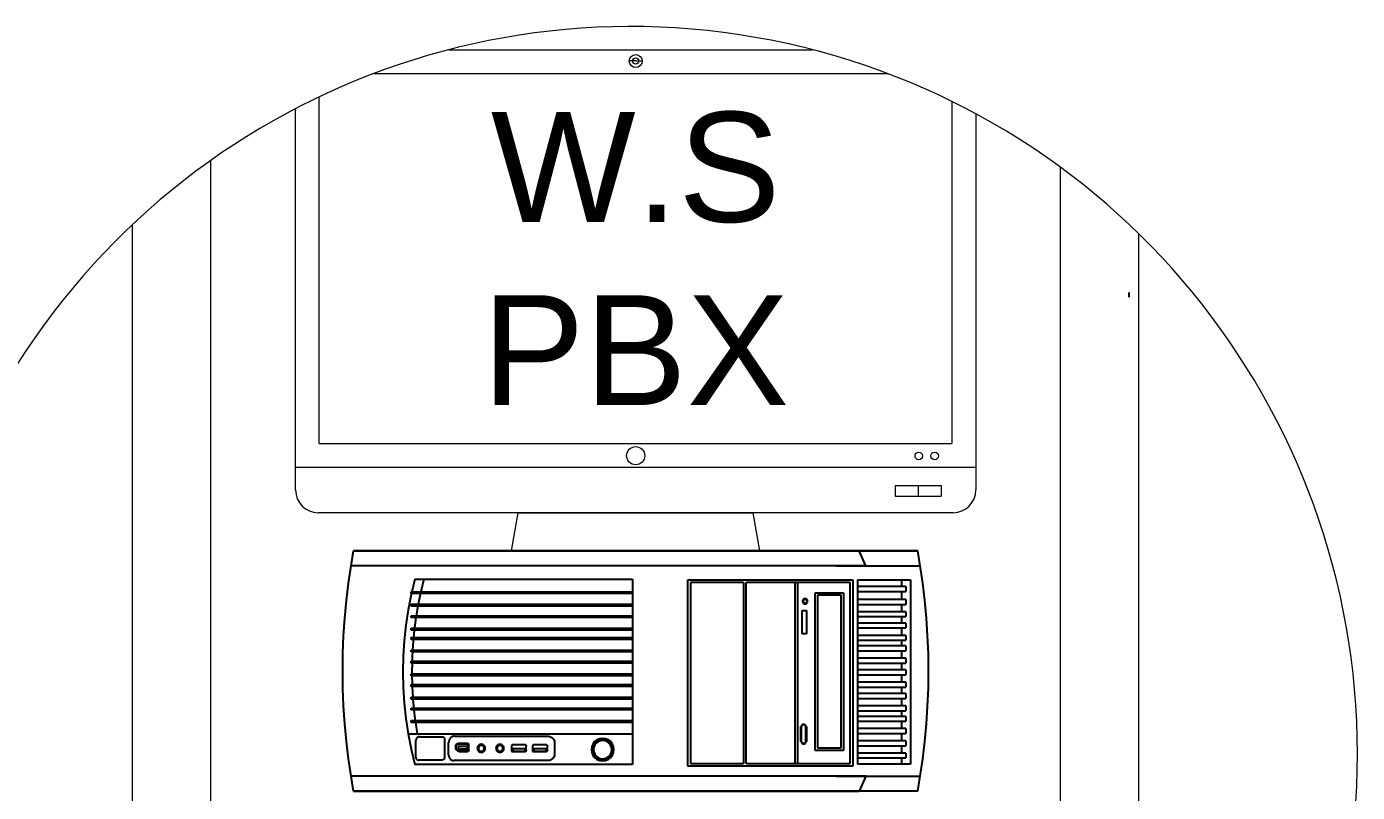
# Model space of a CAD drawing. Header units: millimetres. Extents: x 1256 to 2931, y 3298 to 3694.
# Drawn here: x 1527.5 to 1663.7, y 3615.6 to 3693.9 of the extents above; entities that cross this region are included whole.
import ezdxf

# ---------------------------------------------------------------- set-up
doc = ezdxf.new("R2010")
doc.units = ezdxf.units.MM
doc.layers.get('0').update_dxf_attribs({"color": 250, "lineweight": 5})
for name, color, linetype, lineweight in [('(B) 1U - NVR', 250, 'Continuous', 5), ('Canales', 250, 'Continuous', 25), ('Rack 1 - 2', 250, 'Continuous', 5)]:
    doc.layers.add(name, color=color, linetype=linetype, lineweight=lineweight)
doc.layers.add('Edges', color=7, linetype='Continuous')
doc.styles.get("Standard").update_dxf_attribs({"font": 'Arial.ttf'})

msp = doc.modelspace()

# ---------------------------------------------------------------- linework, layer by layer
at = {"layer": '(B) 1U - NVR'}
msp.add_arc((1589.32, 3619.58), 74.34, 202.2921, 157.7079, dxfattribs=at)
at = {"color": 250}
for p, q in [((1570.73, 3691.56), (1607.9, 3691.56)), ((1563.05, 3689.12), (1615.59, 3689.12)), ((1557.45, 3651.3), (1557.45, 3686.74)), ((1622.18, 3686.26), (1622.18, 3651.3)), ((1555.02, 3646.55), (1555.02, 3685.53)), ((1624.62, 3685), (1624.62, 3646.55)), ((1557.45, 3651.3), (1622.18, 3651.3)), ((1555.02, 3648.87), (1624.62, 3648.87)), ((1616.37, 3647.01), (1621.07, 3647.01)), ((1616.37, 3647.01), (1616.37, 3645.91)), ((1618.72, 3647.01), (1618.72, 3645.91)), ((1621.07, 3647.01), (1621.07, 3645.91)), ((1616.37, 3645.91), (1621.07, 3645.91)), ((1622.3, 3644.23), (1557.34, 3644.23)), ((1577.11, 3640.33), (1577.78, 3644.23)), ((1577.78, 3644.23), (1601.85, 3644.23)), ((1602.53, 3640.33), (1601.85, 3644.23)), ((1577.11, 3640.33), (1602.53, 3640.33)), ((1577.11, 3640.33), (1602.53, 3640.33))]:
    msp.add_line(p, q, dxfattribs=at)
for p, q in [((1589.82, 3690.41), (1589.15, 3690.41)), ((1589.82, 3690.41), (1590.48, 3690.41)), ((1546.35, 3565.49), (1546.35, 3680.24)), ((1633.28, 3565.49), (1633.28, 3679.52))]:
    msp.add_line(p, q)
for centre, radius in [((1589.82, 3690.4), 0.663), ((1589.82, 3690.4), 0.327), ((1589.82, 3650.05), 0.928), ((1618.78, 3650.03), 0.384), ((1620.4, 3650.03), 0.384)]:
    msp.add_circle(centre, radius, dxfattribs=at)
for centre, start, end in [((1557.34, 3646.55), 180, 270), ((1622.3, 3646.55), 270, 0)]:
    msp.add_arc(centre, 2.32, start, end, dxfattribs=at)
at = {"layer": 'Canales'}
msp.add_line((1640.28, 3666.74), (1640.28, 3666.25), dxfattribs=at)
at = {"layer": 'Edges'}
for p, q in [((1560.45, 3637.03), (1560.94, 3640.33)), ((1618.69, 3640.33), (1560.94, 3640.33)), ((1560.94, 3640.33), (1618.69, 3640.33)), ((1613.37, 3638.81), (1612.67, 3640.33)), ((1619.18, 3637.03), (1618.69, 3640.33)), ((1563.26, 3638.81), (1560.72, 3638.81)), ((1613.37, 3638.81), (1563.26, 3638.81)), ((1610.35, 3638.81), (1618.92, 3638.81)), ((1560.23, 3635.24), (1560.45, 3637.03)), ((1567.21, 3637.42), (1566.91, 3636.15)), ((1567.21, 3637.42), (1568.14, 3637.42)), ((1568.14, 3637.42), (1567.84, 3636.15)), ((1568.14, 3637.42), (1589.49, 3637.42)), ((1589.49, 3637.42), (1589.49, 3636.15)), ((1595.16, 3618.32), (1595.16, 3637.37)), ((1595.16, 3637.37), (1612.03, 3637.37)), ((1600.84, 3637.1), (1595.43, 3637.1)), ((1595.43, 3637.1), (1595.43, 3618.59)), ((1600.84, 3637.1), (1600.84, 3618.59)), ((1606.11, 3637.1), (1601.13, 3637.1)), ((1601.13, 3618.59), (1601.13, 3637.1)), ((1606.11, 3637.1), (1606.11, 3618.59)), ((1606.41, 3637.1), (1606.11, 3637.1)), ((1606.41, 3618.59), (1606.41, 3637.1)), ((1611.76, 3637.1), (1606.41, 3637.1)), ((1611.76, 3618.59), (1611.76, 3637.1)), ((1612.03, 3637.37), (1612.03, 3618.32)), ((1612.53, 3636.67), (1612.53, 3637.35)), ((1612.53, 3637.35), (1617.01, 3637.35)), ((1612.53, 3636.17), (1612.53, 3636.67)), ((1617.01, 3636.67), (1612.53, 3636.67)), ((1617.01, 3637.35), (1617.01, 3636.67)), ((1617.01, 3637.35), (1617.95, 3637.35)), ((1617.46, 3636.67), (1617.01, 3636.67)), ((1617.46, 3636.67), (1617.46, 3636.17)), ((1617.95, 3637.35), (1617.95, 3618.52)), ((1619.4, 3635.24), (1619.18, 3637.03)), ((1560.07, 3633.45), (1560.23, 3635.24)), ((1566.84, 3635.87), (1566.53, 3634.31)), ((1566.86, 3635.95), (1566.84, 3635.87)), ((1566.85, 3635.95), (1566.85, 3636.15)), ((1566.85, 3636.15), (1566.91, 3636.15)), ((1566.86, 3635.95), (1566.85, 3635.95)), ((1566.91, 3636.15), (1566.86, 3635.95)), ((1567.79, 3635.95), (1566.86, 3635.95)), ((1566.91, 3636.15), (1567.84, 3636.15)), ((1567.77, 3635.87), (1567.57, 3634.87)), ((1567.79, 3635.95), (1567.77, 3635.87)), ((1589.49, 3635.95), (1567.79, 3635.95)), ((1567.84, 3636.15), (1589.49, 3636.15)), ((1589.49, 3636.15), (1589.49, 3635.95)), ((1589.49, 3635.95), (1589.49, 3634.87)), ((1606.89, 3635.24), (1606.88, 3635.17)), ((1606.92, 3635.31), (1606.89, 3635.24)), ((1606.96, 3635.36), (1606.92, 3635.31)), ((1607.02, 3635.41), (1606.96, 3635.36)), ((1606.98, 3635.27), (1606.96, 3635.22)), ((1606.96, 3635.22), (1606.96, 3635.17)), ((1607.01, 3635.31), (1606.98, 3635.27)), ((1607.05, 3635.34), (1607.01, 3635.31)), ((1607.08, 3635.43), (1607.02, 3635.41)), ((1607.1, 3635.36), (1607.05, 3635.34)), ((1607.15, 3635.44), (1607.08, 3635.43)), ((1607.15, 3635.36), (1607.1, 3635.36)), ((1607.22, 3635.43), (1607.15, 3635.44)), ((1607.2, 3635.36), (1607.15, 3635.36)), ((1607.25, 3635.34), (1607.2, 3635.36)), ((1607.29, 3635.41), (1607.22, 3635.43)), ((1607.29, 3635.31), (1607.25, 3635.34)), ((1607.34, 3635.36), (1607.29, 3635.41)), ((1607.32, 3635.27), (1607.29, 3635.31)), ((1607.34, 3635.22), (1607.32, 3635.27)), ((1607.39, 3635.31), (1607.34, 3635.36)), ((1607.35, 3635.17), (1607.34, 3635.22)), ((1607.41, 3635.24), (1607.39, 3635.31)), ((1607.42, 3635.17), (1607.41, 3635.24)), ((1608.18, 3636.03), (1611.09, 3636.03)), ((1608.18, 3619.93), (1608.18, 3636.03)), ((1608.43, 3635.78), (1608.43, 3620.18)), ((1610.83, 3635.78), (1608.43, 3635.78)), ((1610.83, 3620.18), (1610.83, 3635.78)), ((1611.09, 3636.03), (1611.09, 3619.93)), ((1612.53, 3636.17), (1617.01, 3636.17)), ((1612.53, 3635.36), (1612.53, 3636.17)), ((1612.53, 3634.85), (1612.53, 3635.36)), ((1617.01, 3635.36), (1612.53, 3635.36)), ((1617.01, 3636.17), (1617.01, 3635.36)), ((1617.01, 3636.17), (1617.46, 3636.17)), ((1617.46, 3635.36), (1617.01, 3635.36)), ((1617.46, 3635.36), (1617.46, 3634.85)), ((1619.57, 3633.45), (1619.4, 3635.24)), ((1566.53, 3634.31), (1566.3, 3632.73)), ((1566.85, 3634.67), (1566.85, 3634.87)), ((1566.85, 3634.87), (1567.57, 3634.87)), ((1567.54, 3634.67), (1566.85, 3634.67)), ((1567.46, 3634.31), (1567.37, 3633.7)), ((1567.54, 3634.67), (1567.46, 3634.31)), ((1589.49, 3634.67), (1567.54, 3634.67)), ((1567.57, 3634.87), (1589.49, 3634.87)), ((1589.49, 3634.87), (1589.49, 3634.67)), ((1589.49, 3634.67), (1589.49, 3633.7)), ((1606.84, 3634.22), (1607.29, 3634.22)), ((1606.84, 3631.84), (1606.84, 3634.22)), ((1606.88, 3635.17), (1606.89, 3635.1)), ((1606.89, 3635.1), (1606.92, 3635.04)), ((1606.92, 3635.04), (1606.96, 3634.98)), ((1606.96, 3635.17), (1606.96, 3635.12)), ((1606.96, 3635.12), (1606.98, 3635.07)), ((1606.96, 3634.98), (1607.02, 3634.94)), ((1606.98, 3635.07), (1607.01, 3635.03)), ((1607.01, 3635.03), (1607.05, 3635)), ((1607.02, 3634.94), (1607.08, 3634.91)), ((1607.05, 3635), (1607.1, 3634.98)), ((1607.08, 3634.91), (1607.15, 3634.9)), ((1607.1, 3634.98), (1607.15, 3634.98)), ((1607.15, 3634.98), (1607.2, 3634.98)), ((1607.15, 3634.9), (1607.22, 3634.91)), ((1607.2, 3634.98), (1607.25, 3635)), ((1607.22, 3634.91), (1607.29, 3634.94)), ((1607.25, 3635), (1607.29, 3635.03)), ((1607.29, 3635.03), (1607.32, 3635.07)), ((1607.29, 3634.94), (1607.34, 3634.98)), ((1607.29, 3634.22), (1607.29, 3631.84)), ((1607.32, 3635.07), (1607.34, 3635.12)), ((1607.34, 3635.12), (1607.35, 3635.17)), ((1607.34, 3634.98), (1607.39, 3635.04)), ((1607.39, 3635.04), (1607.41, 3635.1)), ((1607.41, 3635.1), (1607.42, 3635.17)), ((1612.53, 3634.85), (1617.01, 3634.85)), ((1612.53, 3634.1), (1612.53, 3634.85)), ((1612.53, 3633.6), (1612.53, 3634.1)), ((1617.01, 3634.1), (1612.53, 3634.1)), ((1617.01, 3634.85), (1617.01, 3634.1)), ((1617.01, 3634.85), (1617.46, 3634.85)), ((1617.46, 3634.1), (1617.01, 3634.1)), ((1617.46, 3634.1), (1617.46, 3633.6)), ((1559.94, 3631.65), (1560.07, 3633.45)), ((1566.3, 3632.73), (1566.12, 3631.14)), ((1566.85, 3633.51), (1566.85, 3633.7)), ((1566.85, 3633.7), (1567.37, 3633.7)), ((1567.34, 3633.51), (1566.85, 3633.51)), ((1567.23, 3632.73), (1567.19, 3632.42)), ((1567.34, 3633.51), (1567.23, 3632.73)), ((1589.49, 3633.51), (1567.34, 3633.51)), ((1567.37, 3633.7), (1589.49, 3633.7)), ((1589.49, 3633.7), (1589.49, 3633.51)), ((1589.49, 3633.51), (1589.49, 3632.42)), ((1612.53, 3633.6), (1617.01, 3633.6)), ((1612.53, 3632.95), (1612.53, 3633.6)), ((1612.53, 3632.44), (1612.53, 3632.95)), ((1617.01, 3632.95), (1612.53, 3632.95)), ((1617.01, 3633.6), (1617.01, 3632.95)), ((1617.01, 3633.6), (1617.46, 3633.6)), ((1617.46, 3632.95), (1617.01, 3632.95)), ((1617.46, 3632.95), (1617.46, 3632.44)), ((1619.69, 3631.65), (1619.57, 3633.45)), ((1559.87, 3629.85), (1559.94, 3631.65)), ((1566.12, 3631.14), (1566.02, 3629.55)), ((1566.85, 3632.22), (1566.85, 3632.42)), ((1566.85, 3632.42), (1567.19, 3632.42)), ((1567.17, 3632.22), (1566.85, 3632.22)), ((1566.85, 3631.27), (1566.85, 3631.47)), ((1566.85, 3631.47), (1567.09, 3631.47)), ((1567.07, 3631.27), (1566.85, 3631.27)), ((1567.06, 3631.14), (1566.99, 3630.19)), ((1567.07, 3631.27), (1567.06, 3631.14)), ((1589.49, 3631.27), (1567.07, 3631.27)), ((1567.17, 3632.22), (1567.09, 3631.47)), ((1567.09, 3631.47), (1589.49, 3631.47)), ((1589.49, 3632.22), (1567.17, 3632.22)), ((1567.19, 3632.42), (1589.49, 3632.42)), ((1589.49, 3632.42), (1589.49, 3632.22)), ((1589.49, 3632.22), (1589.49, 3631.47)), ((1589.49, 3631.47), (1589.49, 3631.27)), ((1589.49, 3631.27), (1589.49, 3630.19)), ((1607.29, 3631.84), (1606.84, 3631.84)), ((1612.53, 3632.44), (1617.01, 3632.44)), ((1612.53, 3631.69), (1612.53, 3632.44)), ((1612.53, 3631.19), (1612.53, 3631.69)), ((1617.01, 3631.69), (1612.53, 3631.69)), ((1612.53, 3631.19), (1617.01, 3631.19)), ((1612.53, 3630.61), (1612.53, 3631.19)), ((1617.01, 3632.44), (1617.01, 3631.69)), ((1617.01, 3632.44), (1617.46, 3632.44)), ((1617.46, 3631.69), (1617.01, 3631.69)), ((1617.01, 3631.19), (1617.01, 3630.61)), ((1617.01, 3631.19), (1617.46, 3631.19)), ((1617.46, 3631.69), (1617.46, 3631.19)), ((1619.76, 3629.85), (1619.69, 3631.65)), ((1559.85, 3628.05), (1559.87, 3629.85)), ((1566.85, 3629.99), (1566.85, 3630.19)), ((1566.85, 3630.19), (1566.99, 3630.19)), ((1566.98, 3629.99), (1566.85, 3629.99)), ((1566.98, 3629.99), (1566.95, 3629.55)), ((1589.49, 3629.99), (1566.98, 3629.99)), ((1566.99, 3630.19), (1589.49, 3630.19)), ((1589.49, 3630.19), (1589.49, 3629.99)), ((1589.49, 3629.99), (1589.49, 3629.04)), ((1612.53, 3630.1), (1612.53, 3630.61)), ((1617.01, 3630.61), (1612.53, 3630.61)), ((1612.53, 3630.1), (1617.01, 3630.1)), ((1612.53, 3629.35), (1612.53, 3630.1)), ((1617.46, 3630.61), (1617.01, 3630.61)), ((1617.01, 3630.1), (1617.01, 3629.35)), ((1617.01, 3630.1), (1617.46, 3630.1)), ((1617.46, 3630.61), (1617.46, 3630.1)), ((1619.79, 3628.05), (1619.76, 3629.85)), ((1566.02, 3629.55), (1565.99, 3627.96)), ((1566.85, 3628.84), (1566.85, 3629.04)), ((1566.85, 3629.04), (1566.94, 3629.04)), ((1566.94, 3628.84), (1566.85, 3628.84)), ((1566.94, 3628.84), (1566.92, 3627.96)), ((1566.95, 3629.55), (1566.94, 3629.04)), ((1566.94, 3629.04), (1589.49, 3629.04)), ((1589.49, 3628.84), (1566.94, 3628.84)), ((1589.49, 3629.04), (1589.49, 3628.84)), ((1589.49, 3628.84), (1589.49, 3627.76)), ((1612.53, 3628.85), (1612.53, 3629.35)), ((1617.01, 3629.35), (1612.53, 3629.35)), ((1612.53, 3628.85), (1617.01, 3628.85)), ((1612.53, 3628.15), (1612.53, 3628.85)), ((1617.46, 3629.35), (1617.01, 3629.35)), ((1617.01, 3628.85), (1617.01, 3628.15)), ((1617.01, 3628.85), (1617.46, 3628.85)), ((1617.46, 3629.35), (1617.46, 3628.85)), ((1559.87, 3626.24), (1559.85, 3628.05)), ((1565.99, 3627.96), (1566.02, 3626.36)), ((1566.85, 3627.56), (1566.85, 3627.76)), ((1566.85, 3627.76), (1566.92, 3627.76)), ((1566.93, 3627.56), (1566.85, 3627.56)), ((1566.92, 3627.96), (1566.92, 3627.76)), ((1566.92, 3627.76), (1589.49, 3627.76)), ((1566.93, 3627.56), (1566.95, 3626.65)), ((1589.49, 3627.56), (1566.93, 3627.56)), ((1589.49, 3627.76), (1589.49, 3627.56)), ((1589.49, 3627.56), (1589.49, 3626.65)), ((1612.53, 3627.65), (1612.53, 3628.15)), ((1617.01, 3628.15), (1612.53, 3628.15)), ((1612.53, 3627.65), (1617.01, 3627.65)), ((1612.53, 3626.9), (1612.53, 3627.65)), ((1617.46, 3628.15), (1617.01, 3628.15)), ((1617.01, 3627.65), (1617.01, 3626.9)), ((1617.01, 3627.65), (1617.46, 3627.65)), ((1617.46, 3628.15), (1617.46, 3627.65)), ((1619.76, 3626.24), (1619.79, 3628.05)), ((1559.94, 3624.44), (1559.87, 3626.24)), ((1566.02, 3626.36), (1566.12, 3624.77)), ((1566.85, 3626.45), (1566.85, 3626.65)), ((1566.85, 3626.65), (1566.95, 3626.65)), ((1566.95, 3626.45), (1566.85, 3626.45)), ((1566.95, 3626.65), (1589.49, 3626.65)), ((1566.95, 3626.45), (1566.95, 3626.36)), ((1589.49, 3626.45), (1566.95, 3626.45)), ((1566.95, 3626.36), (1567.02, 3625.37)), ((1589.49, 3626.65), (1589.49, 3626.45)), ((1589.49, 3626.45), (1589.49, 3625.37)), ((1612.53, 3626.39), (1612.53, 3626.9)), ((1617.01, 3626.9), (1612.53, 3626.9)), ((1612.53, 3626.39), (1617.01, 3626.39)), ((1612.53, 3625.74), (1612.53, 3626.39)), ((1612.53, 3625.24), (1612.53, 3625.74)), ((1617.01, 3625.74), (1612.53, 3625.74)), ((1617.46, 3626.9), (1617.01, 3626.9)), ((1617.01, 3626.39), (1617.01, 3625.74)), ((1617.01, 3626.39), (1617.46, 3626.39)), ((1617.46, 3625.74), (1617.01, 3625.74)), ((1617.46, 3626.9), (1617.46, 3626.39)), ((1617.46, 3625.74), (1617.46, 3625.24)), ((1619.69, 3624.44), (1619.76, 3626.24)), ((1560.07, 3622.65), (1559.94, 3624.44)), ((1566.12, 3624.77), (1566.3, 3623.19)), ((1566.85, 3625.17), (1566.85, 3625.37)), ((1566.85, 3625.37), (1567.02, 3625.37)), ((1567.03, 3625.17), (1566.85, 3625.17)), ((1567.02, 3625.37), (1589.49, 3625.37)), ((1567.03, 3625.17), (1567.06, 3624.77)), ((1589.49, 3625.17), (1567.03, 3625.17)), ((1567.06, 3624.77), (1567.11, 3624.25)), ((1589.49, 3625.37), (1589.49, 3625.17)), ((1589.49, 3625.17), (1589.49, 3624.25)), ((1612.53, 3625.24), (1617.01, 3625.24)), ((1612.53, 3624.49), (1612.53, 3625.24)), ((1612.53, 3623.98), (1612.53, 3624.49)), ((1617.01, 3624.49), (1612.53, 3624.49)), ((1617.01, 3625.24), (1617.01, 3624.49)), ((1617.01, 3625.24), (1617.46, 3625.24)), ((1617.46, 3624.49), (1617.01, 3624.49)), ((1617.46, 3624.49), (1617.46, 3623.98)), ((1619.57, 3622.65), (1619.69, 3624.44)), ((1566.3, 3623.19), (1566.53, 3621.62)), ((1566.85, 3624.06), (1566.85, 3624.25)), ((1566.85, 3624.25), (1567.11, 3624.25)), ((1567.13, 3624.06), (1566.85, 3624.06)), ((1566.85, 3622.77), (1566.85, 3622.97)), ((1566.85, 3622.97), (1567.26, 3622.97)), ((1567.11, 3624.25), (1589.49, 3624.25)), ((1567.13, 3624.06), (1567.23, 3623.19)), ((1589.49, 3624.06), (1567.13, 3624.06)), ((1567.23, 3623.19), (1567.26, 3622.97)), ((1567.26, 3622.97), (1589.49, 3622.97)), ((1589.49, 3624.25), (1589.49, 3624.06)), ((1589.49, 3624.06), (1589.49, 3622.97)), ((1589.49, 3622.97), (1589.49, 3622.77)), ((1612.53, 3623.98), (1617.01, 3623.98)), ((1612.53, 3623.4), (1612.53, 3623.98)), ((1612.53, 3622.9), (1612.53, 3623.4)), ((1617.01, 3623.4), (1612.53, 3623.4)), ((1617.01, 3623.98), (1617.01, 3623.4)), ((1617.01, 3623.98), (1617.46, 3623.98)), ((1617.46, 3623.4), (1617.01, 3623.4)), ((1617.46, 3623.4), (1617.46, 3622.9)), ((1560.23, 3620.85), (1560.07, 3622.65)), ((1566.53, 3621.62), (1566.53, 3621.61)), ((1566.53, 3621.62), (1567.46, 3621.62)), ((1566.53, 3621.61), (1566.84, 3620.04)), ((1567.29, 3622.77), (1566.85, 3622.77)), ((1567.29, 3622.77), (1567.46, 3621.62)), ((1589.49, 3622.77), (1567.29, 3622.77)), ((1567.46, 3621.62), (1589.49, 3621.62)), ((1589.49, 3622.77), (1589.49, 3621.62)), ((1589.49, 3621.62), (1589.49, 3618.49)), ((1606.74, 3622.42), (1606.72, 3622.36)), ((1606.72, 3620.83), (1606.72, 3622.36)), ((1606.77, 3622.48), (1606.74, 3622.42)), ((1606.78, 3622.4), (1606.76, 3622.35)), ((1606.76, 3622.35), (1606.76, 3620.84)), ((1606.82, 3622.52), (1606.77, 3622.48)), ((1606.81, 3622.45), (1606.78, 3622.4)), ((1606.85, 3622.49), (1606.81, 3622.45)), ((1606.88, 3622.56), (1606.82, 3622.52)), ((1606.89, 3622.52), (1606.85, 3622.49)), ((1606.94, 3622.58), (1606.88, 3622.56)), ((1606.95, 3622.54), (1606.89, 3622.52)), ((1607, 3622.59), (1606.94, 3622.58)), ((1607, 3622.54), (1606.95, 3622.54)), ((1607.07, 3622.58), (1607, 3622.59)), ((1607.06, 3622.54), (1607, 3622.54)), ((1607.11, 3622.52), (1607.06, 3622.54)), ((1607.13, 3622.56), (1607.07, 3622.58)), ((1607.16, 3622.49), (1607.11, 3622.52)), ((1607.18, 3622.52), (1607.13, 3622.56)), ((1607.2, 3622.45), (1607.16, 3622.49)), ((1607.23, 3622.48), (1607.18, 3622.52)), ((1607.23, 3622.4), (1607.2, 3622.45)), ((1607.26, 3622.42), (1607.23, 3622.48)), ((1607.24, 3622.35), (1607.23, 3622.4)), ((1607.24, 3620.84), (1607.24, 3622.35)), ((1607.29, 3622.36), (1607.26, 3622.42)), ((1607.29, 3622.36), (1607.29, 3620.83)), ((1612.53, 3622.9), (1617.01, 3622.9)), ((1612.53, 3622.15), (1612.53, 3622.9)), ((1612.53, 3621.64), (1612.53, 3622.15)), ((1617.01, 3622.15), (1612.53, 3622.15)), ((1612.53, 3621.64), (1617.01, 3621.64)), ((1612.53, 3620.91), (1612.53, 3621.64)), ((1617.01, 3622.9), (1617.01, 3622.15)), ((1617.01, 3622.9), (1617.46, 3622.9)), ((1617.46, 3622.15), (1617.01, 3622.15)), ((1617.01, 3621.64), (1617.01, 3620.91)), ((1617.01, 3621.64), (1617.46, 3621.64)), ((1617.46, 3622.15), (1617.46, 3621.64)), ((1619.4, 3620.85), (1619.57, 3622.65)), ((1560.45, 3619.06), (1560.23, 3620.85)), ((1567.34, 3621.05), (1567.33, 3621)), ((1567.33, 3621), (1567.33, 3620.95)), ((1567.33, 3619.22), (1567.33, 3620.95)), ((1567.36, 3621.09), (1567.34, 3621.05)), ((1567.38, 3621.14), (1567.36, 3621.09)), ((1567.41, 3621.18), (1567.38, 3621.14)), ((1567.44, 3621.22), (1567.41, 3621.18)), ((1567.48, 3621.25), (1567.44, 3621.22)), ((1567.52, 3621.28), (1567.48, 3621.25)), ((1567.56, 3621.3), (1567.52, 3621.28)), ((1567.61, 3621.32), (1567.56, 3621.3)), ((1567.66, 3621.33), (1567.61, 3621.32)), ((1567.71, 3621.33), (1567.66, 3621.33)), ((1567.71, 3621.33), (1570.03, 3621.33)), ((1570.03, 3621.33), (1570.06, 3621.33)), ((1570.06, 3621.33), (1570.09, 3621.32)), ((1570.09, 3621.32), (1570.12, 3621.31)), ((1570.12, 3621.31), (1570.15, 3621.3)), ((1570.15, 3621.3), (1570.17, 3621.28)), ((1570.17, 3621.28), (1570.2, 3621.26)), ((1570.2, 3621.26), (1570.22, 3621.24)), ((1570.22, 3621.24), (1570.23, 3621.21)), ((1570.23, 3621.21), (1570.25, 3621.19)), ((1570.25, 3621.19), (1570.26, 3621.16)), ((1570.26, 3621.16), (1570.26, 3621.13)), ((1570.26, 3621.13), (1570.26, 3621.1)), ((1570.26, 3621.1), (1570.26, 3619.21)), ((1570.69, 3620.83), (1570.68, 3620.74)), ((1570.68, 3619.43), (1570.68, 3620.74)), ((1570.7, 3620.91), (1570.69, 3620.83)), ((1570.73, 3620.99), (1570.7, 3620.91)), ((1570.77, 3621.06), (1570.73, 3620.99)), ((1570.82, 3621.13), (1570.77, 3621.06)), ((1570.87, 3621.2), (1570.82, 3621.13)), ((1570.93, 3621.25), (1570.87, 3621.2)), ((1571, 3621.3), (1570.93, 3621.25)), ((1571.08, 3621.34), (1571, 3621.3)), ((1571.16, 3621.36), (1571.08, 3621.34)), ((1571.24, 3621.38), (1571.16, 3621.36)), ((1571.33, 3621.39), (1571.24, 3621.38)), ((1571.33, 3621.39), (1580.82, 3621.39)), ((1571.38, 3620.41), (1571.37, 3620.4)), ((1571.37, 3620.4), (1571.37, 3620.39)), ((1571.37, 3620.39), (1571.37, 3620.38)), ((1571.37, 3620.38), (1571.37, 3620.37)), ((1571.37, 3620.37), (1571.37, 3620.36)), ((1571.37, 3620.36), (1571.37, 3620.15)), ((1571.39, 3620.44), (1571.38, 3620.42)), ((1571.38, 3620.42), (1571.38, 3620.41)), ((1571.4, 3620.44), (1571.39, 3620.44)), ((1571.41, 3620.46), (1571.4, 3620.45)), ((1571.4, 3620.45), (1571.4, 3620.44)), ((1571.42, 3620.47), (1571.41, 3620.46)), ((1571.43, 3620.48), (1571.42, 3620.47)), ((1571.43, 3620.37), (1571.42, 3620.36)), ((1571.42, 3620.36), (1571.42, 3620.36)), ((1571.42, 3620.36), (1571.42, 3620.15)), ((1571.6, 3620.6), (1571.43, 3620.48)), ((1571.44, 3620.4), (1571.43, 3620.4)), ((1571.43, 3620.4), (1571.43, 3620.39)), ((1571.43, 3620.39), (1571.43, 3620.38)), ((1571.43, 3620.38), (1571.43, 3620.37)), ((1571.43, 3620.38), (1571.43, 3620.38)), ((1571.45, 3620.42), (1571.44, 3620.41)), ((1571.44, 3620.41), (1571.44, 3620.4)), ((1571.46, 3620.43), (1571.45, 3620.42)), ((1571.45, 3620.42), (1571.45, 3620.42)), ((1571.63, 3620.55), (1571.46, 3620.43)), ((1571.46, 3620.43), (1571.46, 3620.43)), ((1571.61, 3620.6), (1571.6, 3620.6)), ((1571.62, 3620.61), (1571.61, 3620.6)), ((1571.63, 3620.61), (1571.62, 3620.61)), ((1571.64, 3620.62), (1571.63, 3620.61)), ((1571.64, 3620.55), (1571.63, 3620.55)), ((1571.65, 3620.62), (1571.64, 3620.62)), ((1571.65, 3620.56), (1571.64, 3620.55)), ((1571.66, 3620.63), (1571.65, 3620.62)), ((1571.65, 3620.56), (1571.65, 3620.56)), ((1571.66, 3620.56), (1571.65, 3620.56)), ((1571.65, 3620.34), (1571.65, 3620.09)), ((1572.6, 3620.34), (1571.65, 3620.34)), ((1571.67, 3620.63), (1571.66, 3620.63)), ((1571.67, 3620.57), (1571.66, 3620.56)), ((1571.68, 3620.63), (1571.67, 3620.63)), ((1571.68, 3620.57), (1571.67, 3620.57)), ((1571.69, 3620.63), (1571.68, 3620.63)), ((1571.69, 3620.57), (1571.68, 3620.57)), ((1571.68, 3620.57), (1571.68, 3620.57)), ((1571.7, 3620.64), (1571.69, 3620.63)), ((1571.7, 3620.58), (1571.69, 3620.57)), ((1571.71, 3620.64), (1571.7, 3620.64)), ((1571.71, 3620.58), (1571.7, 3620.58)), ((1571.72, 3620.64), (1571.71, 3620.64)), ((1571.72, 3620.58), (1571.71, 3620.58)), ((1572.66, 3620.64), (1571.72, 3620.64)), ((1572.66, 3620.58), (1571.72, 3620.58)), ((1571.72, 3620.58), (1571.72, 3620.58)), ((1572.6, 3620.09), (1572.6, 3620.34)), ((1572.66, 3620.64), (1572.67, 3620.64)), ((1572.66, 3620.58), (1572.66, 3620.58)), ((1572.67, 3620.58), (1572.66, 3620.58)), ((1572.66, 3620.58), (1572.66, 3620.58)), ((1572.67, 3620.64), (1572.68, 3620.63)), ((1572.67, 3620.57), (1572.67, 3620.58)), ((1572.68, 3620.57), (1572.67, 3620.57)), ((1572.68, 3620.63), (1572.69, 3620.63)), ((1572.68, 3620.56), (1572.68, 3620.57)), ((1572.68, 3620.57), (1572.68, 3620.57)), ((1572.68, 3620.57), (1572.68, 3620.57)), ((1572.69, 3620.56), (1572.68, 3620.56)), ((1572.69, 3620.63), (1572.7, 3620.62)), ((1572.69, 3620.55), (1572.69, 3620.56)), ((1572.69, 3620.55), (1572.69, 3620.55)), ((1572.69, 3620.55), (1572.69, 3620.55)), ((1572.69, 3619.94), (1572.69, 3620.55)), ((1572.7, 3620.62), (1572.71, 3620.62)), ((1572.71, 3620.62), (1572.72, 3620.61)), ((1572.72, 3620.61), (1572.73, 3620.6)), ((1572.73, 3620.6), (1572.73, 3620.59)), ((1572.73, 3620.59), (1572.74, 3620.58)), ((1572.74, 3620.58), (1572.74, 3620.57)), ((1572.74, 3620.57), (1572.75, 3620.56)), ((1572.75, 3620.56), (1572.75, 3620.55)), ((1572.75, 3619.93), (1572.75, 3620.55)), ((1573.63, 3620.25), (1573.61, 3620.14)), ((1573.67, 3620.35), (1573.63, 3620.25)), ((1573.73, 3620.43), (1573.67, 3620.35)), ((1573.82, 3620.5), (1573.73, 3620.43)), ((1573.74, 3620.22), (1573.73, 3620.14)), ((1573.77, 3620.29), (1573.74, 3620.22)), ((1573.82, 3620.35), (1573.77, 3620.29)), ((1573.92, 3620.54), (1573.82, 3620.5)), ((1573.88, 3620.39), (1573.82, 3620.35)), ((1573.95, 3620.42), (1573.88, 3620.39)), ((1574.02, 3620.55), (1573.92, 3620.54)), ((1574.02, 3620.43), (1573.95, 3620.42)), ((1574.13, 3620.54), (1574.02, 3620.55)), ((1574.1, 3620.42), (1574.02, 3620.43)), ((1574.17, 3620.39), (1574.1, 3620.42)), ((1574.23, 3620.5), (1574.13, 3620.54)), ((1574.23, 3620.35), (1574.17, 3620.39)), ((1574.31, 3620.43), (1574.23, 3620.5)), ((1574.28, 3620.29), (1574.23, 3620.35)), ((1574.31, 3620.22), (1574.28, 3620.29)), ((1574.38, 3620.35), (1574.31, 3620.43)), ((1574.32, 3620.14), (1574.31, 3620.22)), ((1574.42, 3620.25), (1574.38, 3620.35)), ((1574.43, 3620.14), (1574.42, 3620.25)), ((1575.53, 3620.25), (1575.51, 3620.14)), ((1575.57, 3620.35), (1575.53, 3620.25)), ((1575.63, 3620.43), (1575.57, 3620.35)), ((1575.72, 3620.5), (1575.63, 3620.43)), ((1575.64, 3620.22), (1575.63, 3620.14)), ((1575.67, 3620.29), (1575.64, 3620.22)), ((1575.72, 3620.35), (1575.67, 3620.29)), ((1575.82, 3620.54), (1575.72, 3620.5)), ((1575.78, 3620.39), (1575.72, 3620.35)), ((1575.85, 3620.42), (1575.78, 3620.39)), ((1575.92, 3620.55), (1575.82, 3620.54)), ((1575.92, 3620.43), (1575.85, 3620.42)), ((1576.03, 3620.54), (1575.92, 3620.55)), ((1576, 3620.42), (1575.92, 3620.43)), ((1576.07, 3620.39), (1576, 3620.42)), ((1576.13, 3620.5), (1576.03, 3620.54)), ((1576.13, 3620.35), (1576.07, 3620.39)), ((1576.21, 3620.43), (1576.13, 3620.5)), ((1576.18, 3620.29), (1576.13, 3620.35)), ((1576.21, 3620.22), (1576.18, 3620.29)), ((1576.28, 3620.35), (1576.21, 3620.43)), ((1576.22, 3620.14), (1576.21, 3620.22)), ((1576.32, 3620.25), (1576.28, 3620.35)), ((1576.33, 3620.14), (1576.32, 3620.25)), ((1577.11, 3620.41), (1577.1, 3620.39)), ((1577.1, 3620.39), (1577.1, 3620.37)), ((1577.1, 3620.37), (1577.1, 3620.36)), ((1577.1, 3620.36), (1577.1, 3619.91)), ((1577.12, 3620.43), (1577.11, 3620.41)), ((1577.13, 3620.44), (1577.12, 3620.43)), ((1577.14, 3620.46), (1577.13, 3620.44)), ((1577.15, 3620.47), (1577.14, 3620.46)), ((1577.17, 3620.48), (1577.15, 3620.47)), ((1577.19, 3620.49), (1577.17, 3620.48)), ((1577.2, 3620.5), (1577.19, 3620.49)), ((1577.22, 3620.5), (1577.2, 3620.5)), ((1577.24, 3620.5), (1577.22, 3620.5)), ((1578.53, 3620.5), (1577.24, 3620.5)), ((1578.53, 3620.5), (1578.54, 3620.5)), ((1578.54, 3620.5), (1578.55, 3620.5)), ((1578.55, 3620.5), (1578.56, 3620.49)), ((1578.56, 3620.49), (1578.57, 3620.49)), ((1578.57, 3620.49), (1578.59, 3620.48)), ((1578.59, 3620.48), (1578.6, 3620.47)), ((1578.6, 3620.47), (1578.6, 3620.46)), ((1578.6, 3620.46), (1578.61, 3620.45)), ((1578.61, 3620.45), (1578.62, 3620.44)), ((1578.62, 3620.44), (1578.62, 3620.43)), ((1578.62, 3620.43), (1578.62, 3620.42)), ((1578.62, 3620.42), (1578.62, 3620.4)), ((1578.62, 3619.9), (1578.62, 3620.4)), ((1579.26, 3620.39), (1579.25, 3620.37)), ((1579.25, 3620.37), (1579.25, 3620.36)), ((1579.25, 3620.36), (1579.25, 3619.91)), ((1579.27, 3620.43), (1579.26, 3620.41)), ((1579.26, 3620.41), (1579.26, 3620.39)), ((1579.28, 3620.44), (1579.27, 3620.43)), ((1579.29, 3620.46), (1579.28, 3620.44)), ((1579.31, 3620.47), (1579.29, 3620.46)), ((1579.32, 3620.48), (1579.31, 3620.47)), ((1579.34, 3620.49), (1579.32, 3620.48)), ((1579.36, 3620.5), (1579.34, 3620.49)), ((1579.38, 3620.5), (1579.36, 3620.5)), ((1579.4, 3620.5), (1579.38, 3620.5)), ((1580.68, 3620.5), (1579.4, 3620.5)), ((1580.68, 3620.5), (1580.69, 3620.5)), ((1580.69, 3620.5), (1580.71, 3620.5)), ((1580.71, 3620.5), (1580.72, 3620.49)), ((1580.72, 3620.49), (1580.73, 3620.49)), ((1580.73, 3620.49), (1580.74, 3620.48)), ((1580.74, 3620.48), (1580.75, 3620.47)), ((1580.75, 3620.47), (1580.76, 3620.46)), ((1580.76, 3620.46), (1580.76, 3620.45)), ((1580.76, 3620.45), (1580.77, 3620.44)), ((1580.77, 3620.44), (1580.77, 3620.43)), ((1580.77, 3620.43), (1580.78, 3620.42)), ((1580.78, 3620.42), (1580.78, 3620.4)), ((1580.78, 3619.9), (1580.78, 3620.4)), ((1580.82, 3621.39), (1580.92, 3621.38)), ((1580.92, 3621.38), (1581, 3621.36)), ((1581, 3621.36), (1581.09, 3621.33)), ((1581.09, 3621.33), (1581.17, 3621.29)), ((1581.17, 3621.29), (1581.25, 3621.24)), ((1581.25, 3621.24), (1581.32, 3621.18)), ((1581.32, 3621.18), (1581.38, 3621.11)), ((1581.38, 3621.11), (1581.43, 3621.04)), ((1581.43, 3621.04), (1581.47, 3620.95)), ((1581.47, 3620.95), (1581.5, 3620.87)), ((1581.5, 3620.87), (1581.52, 3620.78)), ((1581.52, 3620.78), (1581.52, 3620.69)), ((1581.52, 3620.69), (1581.52, 3619.58)), ((1585.33, 3620.3), (1585.29, 3620)), ((1585.44, 3620.58), (1585.33, 3620.3)), ((1585.62, 3620.82), (1585.44, 3620.58)), ((1585.53, 3620.44), (1585.45, 3620.19)), ((1585.55, 3620.26), (1585.51, 3620.01)), ((1585.68, 3620.66), (1585.53, 3620.44)), ((1585.64, 3620.48), (1585.55, 3620.26)), ((1585.86, 3621), (1585.62, 3620.82)), ((1585.79, 3620.67), (1585.64, 3620.48)), ((1585.87, 3620.84), (1585.68, 3620.66)), ((1585.99, 3620.81), (1585.79, 3620.67)), ((1586.14, 3621.12), (1585.86, 3621)), ((1586.11, 3620.96), (1585.87, 3620.84)), ((1586.21, 3620.91), (1585.99, 3620.81)), ((1586.36, 3621.01), (1586.11, 3620.96)), ((1586.44, 3621.16), (1586.14, 3621.12)), ((1586.45, 3620.93), (1586.21, 3620.91)), ((1586.63, 3621), (1586.36, 3621.01)), ((1586.74, 3621.12), (1586.44, 3621.16)), ((1586.69, 3620.9), (1586.45, 3620.93)), ((1586.88, 3620.91), (1586.63, 3621)), ((1586.92, 3620.8), (1586.69, 3620.9)), ((1587.02, 3621), (1586.74, 3621.12)), ((1587.1, 3620.77), (1586.88, 3620.91)), ((1587.11, 3620.65), (1586.92, 3620.8)), ((1587.26, 3620.82), (1587.02, 3621)), ((1587.27, 3620.57), (1587.1, 3620.77)), ((1587.25, 3620.46), (1587.11, 3620.65)), ((1587.34, 3620.23), (1587.25, 3620.46)), ((1587.44, 3620.58), (1587.26, 3620.82)), ((1587.39, 3620.34), (1587.27, 3620.57)), ((1587.37, 3619.99), (1587.34, 3620.23)), ((1587.45, 3620.08), (1587.39, 3620.34)), ((1587.56, 3620.3), (1587.44, 3620.58)), ((1587.6, 3620), (1587.56, 3620.3)), ((1606.72, 3620.83), (1606.74, 3620.77)), ((1606.74, 3620.77), (1606.77, 3620.72)), ((1606.76, 3620.84), (1606.78, 3620.79)), ((1606.77, 3620.72), (1606.82, 3620.67)), ((1606.78, 3620.79), (1606.81, 3620.74)), ((1606.81, 3620.74), (1606.85, 3620.7)), ((1606.82, 3620.67), (1606.88, 3620.64)), ((1606.85, 3620.7), (1606.89, 3620.67)), ((1606.88, 3620.64), (1606.94, 3620.61)), ((1606.89, 3620.67), (1606.95, 3620.65)), ((1606.94, 3620.61), (1607, 3620.61)), ((1606.95, 3620.65), (1607, 3620.65)), ((1607, 3620.65), (1607.06, 3620.65)), ((1607, 3620.61), (1607.07, 3620.61)), ((1607.06, 3620.65), (1607.11, 3620.67)), ((1607.07, 3620.61), (1607.13, 3620.64)), ((1607.11, 3620.67), (1607.16, 3620.7)), ((1607.13, 3620.64), (1607.18, 3620.67)), ((1607.16, 3620.7), (1607.2, 3620.74)), ((1607.18, 3620.67), (1607.23, 3620.72)), ((1607.2, 3620.74), (1607.23, 3620.79)), ((1607.23, 3620.79), (1607.24, 3620.84)), ((1607.23, 3620.72), (1607.26, 3620.77)), ((1607.26, 3620.77), (1607.29, 3620.83)), ((1612.53, 3620.41), (1612.53, 3620.91)), ((1617.01, 3620.91), (1612.53, 3620.91)), ((1612.53, 3620.41), (1617.01, 3620.41)), ((1612.53, 3619.66), (1612.53, 3620.41)), ((1617.46, 3620.91), (1617.01, 3620.91)), ((1617.01, 3620.41), (1617.01, 3619.66)), ((1617.01, 3620.41), (1617.46, 3620.41)), ((1617.46, 3620.91), (1617.46, 3620.41)), ((1619.18, 3619.06), (1619.4, 3620.85)), ((1560.94, 3615.77), (1560.45, 3619.06)), ((1566.84, 3620.04), (1567.21, 3618.49)), ((1567.33, 3619.22), (1567.33, 3619.19)), ((1567.33, 3619.19), (1567.34, 3619.15)), ((1567.34, 3619.15), (1567.35, 3619.11)), ((1567.35, 3619.11), (1567.37, 3619.08)), ((1567.37, 3619.08), (1567.39, 3619.04)), ((1567.39, 3619.04), (1567.41, 3619.02)), ((1567.41, 3619.02), (1567.44, 3618.99)), ((1567.44, 3618.99), (1567.47, 3618.97)), ((1567.47, 3618.97), (1567.51, 3618.95)), ((1567.51, 3618.95), (1567.54, 3618.94)), ((1567.54, 3618.94), (1567.58, 3618.93)), ((1567.58, 3618.93), (1567.62, 3618.93)), ((1569.99, 3618.93), (1567.62, 3618.93)), ((1570.02, 3618.93), (1569.99, 3618.93)), ((1570.06, 3618.94), (1570.02, 3618.93)), ((1570.09, 3618.95), (1570.06, 3618.94)), ((1570.13, 3618.97), (1570.09, 3618.95)), ((1570.16, 3618.99), (1570.13, 3618.97)), ((1570.18, 3619.01), (1570.16, 3618.99)), ((1570.21, 3619.04), (1570.18, 3619.01)), ((1570.23, 3619.07), (1570.21, 3619.04)), ((1570.24, 3619.1), (1570.23, 3619.07)), ((1570.25, 3619.13), (1570.24, 3619.1)), ((1570.26, 3619.17), (1570.25, 3619.13)), ((1570.26, 3619.21), (1570.26, 3619.17)), ((1570.68, 3619.43), (1570.69, 3619.36)), ((1570.69, 3619.36), (1570.7, 3619.29)), ((1570.7, 3619.29), (1570.72, 3619.22)), ((1570.72, 3619.22), (1570.76, 3619.15)), ((1570.76, 3619.15), (1570.8, 3619.09)), ((1570.8, 3619.09), (1570.84, 3619.04)), ((1570.84, 3619.04), (1570.9, 3618.99)), ((1570.9, 3618.99), (1570.96, 3618.95)), ((1570.96, 3618.95), (1571.02, 3618.92)), ((1571.02, 3618.92), (1571.09, 3618.9)), ((1571.09, 3618.9), (1571.16, 3618.88)), ((1571.16, 3618.88), (1571.23, 3618.88)), ((1580.82, 3618.88), (1571.23, 3618.88)), ((1571.37, 3620.15), (1571.37, 3620.14)), ((1571.37, 3620.14), (1571.37, 3620.13)), ((1571.37, 3620.13), (1571.37, 3620.12)), ((1571.37, 3620.12), (1571.37, 3620.11)), ((1571.37, 3620.11), (1571.38, 3620.09)), ((1571.38, 3620.09), (1571.38, 3620.08)), ((1571.38, 3620.08), (1571.38, 3620.07)), ((1571.38, 3620.07), (1571.39, 3620.07)), ((1571.39, 3620.07), (1571.4, 3620.06)), ((1571.4, 3620.06), (1571.4, 3620.05)), ((1571.4, 3620.05), (1571.41, 3620.04)), ((1571.41, 3620.04), (1571.42, 3620.03)), ((1571.42, 3620.15), (1571.42, 3620.14)), ((1571.42, 3620.14), (1571.42, 3620.14)), ((1571.42, 3620.14), (1571.43, 3620.13)), ((1571.42, 3620.03), (1571.6, 3619.88)), ((1571.43, 3620.13), (1571.43, 3620.12)), ((1571.43, 3620.12), (1571.43, 3620.12)), ((1571.43, 3620.12), (1571.43, 3620.11)), ((1571.43, 3620.11), (1571.44, 3620.1)), ((1571.44, 3620.1), (1571.44, 3620.1)), ((1571.44, 3620.1), (1571.44, 3620.09)), ((1571.44, 3620.09), (1571.45, 3620.09)), ((1571.45, 3620.09), (1571.45, 3620.08)), ((1571.45, 3620.08), (1571.46, 3620.08)), ((1571.46, 3620.08), (1571.63, 3619.93)), ((1571.61, 3619.87), (1571.6, 3619.88)), ((1571.62, 3619.87), (1571.61, 3619.87)), ((1571.63, 3619.86), (1571.62, 3619.87)), ((1571.63, 3619.93), (1571.64, 3619.92)), ((1571.64, 3619.86), (1571.63, 3619.86)), ((1571.64, 3619.92), (1571.65, 3619.92)), ((1571.65, 3619.85), (1571.64, 3619.86)), ((1571.65, 3620.09), (1572.6, 3620.09)), ((1571.65, 3619.92), (1571.66, 3619.91)), ((1571.66, 3619.85), (1571.65, 3619.85)), ((1571.66, 3619.91), (1571.66, 3619.91)), ((1571.66, 3619.91), (1571.67, 3619.9)), ((1571.67, 3619.84), (1571.66, 3619.85)), ((1571.67, 3619.9), (1571.68, 3619.9)), ((1571.68, 3619.84), (1571.67, 3619.84)), ((1571.68, 3619.9), (1571.69, 3619.9)), ((1571.69, 3619.84), (1571.68, 3619.84)), ((1571.69, 3619.9), (1571.7, 3619.9)), ((1571.71, 3619.83), (1571.69, 3619.84)), ((1571.7, 3619.9), (1571.7, 3619.89)), ((1571.7, 3619.89), (1571.71, 3619.89)), ((1571.71, 3619.89), (1571.72, 3619.89)), ((1571.72, 3619.83), (1571.71, 3619.83)), ((1571.72, 3619.89), (1571.73, 3619.89)), ((1571.73, 3619.83), (1571.72, 3619.83)), ((1571.73, 3619.89), (1572.66, 3619.89)), ((1571.73, 3619.83), (1572.66, 3619.83)), ((1572.66, 3619.89), (1572.67, 3619.9)), ((1572.66, 3619.89), (1572.66, 3619.89)), ((1572.67, 3619.83), (1572.66, 3619.83)), ((1572.67, 3619.9), (1572.67, 3619.9)), ((1572.67, 3619.9), (1572.68, 3619.9)), ((1572.68, 3619.84), (1572.67, 3619.83)), ((1572.68, 3619.91), (1572.68, 3619.92)), ((1572.68, 3619.92), (1572.69, 3619.92)), ((1572.68, 3619.9), (1572.68, 3619.91)), ((1572.7, 3619.85), (1572.68, 3619.84)), ((1572.69, 3619.93), (1572.69, 3619.94)), ((1572.69, 3619.92), (1572.69, 3619.93)), ((1572.71, 3619.85), (1572.7, 3619.85)), ((1572.72, 3619.86), (1572.71, 3619.85)), ((1572.73, 3619.88), (1572.72, 3619.86)), ((1572.74, 3619.89), (1572.73, 3619.88)), ((1572.75, 3619.92), (1572.74, 3619.9)), ((1572.74, 3619.9), (1572.74, 3619.89)), ((1572.75, 3619.93), (1572.75, 3619.92)), ((1573.61, 3620.14), (1573.63, 3620.03)), ((1573.63, 3620.03), (1573.67, 3619.93)), ((1573.67, 3619.93), (1573.73, 3619.85)), ((1573.73, 3620.14), (1573.74, 3620.06)), ((1573.73, 3619.85), (1573.82, 3619.78)), ((1573.74, 3620.06), (1573.77, 3619.99)), ((1573.77, 3619.99), (1573.82, 3619.93)), ((1573.82, 3619.93), (1573.88, 3619.89)), ((1573.82, 3619.78), (1573.92, 3619.74)), ((1573.88, 3619.89), (1573.95, 3619.86)), ((1573.92, 3619.74), (1574.02, 3619.73)), ((1573.95, 3619.86), (1574.02, 3619.85)), ((1574.02, 3619.85), (1574.1, 3619.86)), ((1574.02, 3619.73), (1574.13, 3619.74)), ((1574.1, 3619.86), (1574.17, 3619.89)), ((1574.13, 3619.74), (1574.23, 3619.78)), ((1574.17, 3619.89), (1574.23, 3619.93)), ((1574.23, 3619.93), (1574.28, 3619.99)), ((1574.23, 3619.78), (1574.31, 3619.85)), ((1574.28, 3619.99), (1574.31, 3620.06)), ((1574.31, 3620.06), (1574.32, 3620.14)), ((1574.31, 3619.85), (1574.38, 3619.93)), ((1574.38, 3619.93), (1574.42, 3620.03)), ((1574.42, 3620.03), (1574.43, 3620.14)), ((1575.51, 3620.14), (1575.53, 3620.03)), ((1575.53, 3620.03), (1575.57, 3619.93)), ((1575.57, 3619.93), (1575.63, 3619.85)), ((1575.63, 3620.14), (1575.64, 3620.06)), ((1575.63, 3619.85), (1575.72, 3619.78)), ((1575.64, 3620.06), (1575.67, 3619.99)), ((1575.67, 3619.99), (1575.72, 3619.93)), ((1575.72, 3619.93), (1575.78, 3619.89)), ((1575.72, 3619.78), (1575.82, 3619.74)), ((1575.78, 3619.89), (1575.85, 3619.86)), ((1575.82, 3619.74), (1575.92, 3619.73)), ((1575.85, 3619.86), (1575.92, 3619.85)), ((1575.92, 3619.85), (1576, 3619.86)), ((1575.92, 3619.73), (1576.03, 3619.74)), ((1576, 3619.86), (1576.07, 3619.89)), ((1576.03, 3619.74), (1576.13, 3619.78)), ((1576.07, 3619.89), (1576.13, 3619.93)), ((1576.13, 3619.93), (1576.18, 3619.99)), ((1576.13, 3619.78), (1576.21, 3619.85)), ((1576.18, 3619.99), (1576.21, 3620.06)), ((1576.21, 3620.06), (1576.22, 3620.14)), ((1576.21, 3619.85), (1576.28, 3619.93)), ((1576.28, 3619.93), (1576.32, 3620.03)), ((1576.32, 3620.03), (1576.33, 3620.14)), ((1577.1, 3619.91), (1577.1, 3619.9)), ((1577.1, 3619.9), (1577.1, 3619.88)), ((1577.1, 3619.88), (1577.1, 3619.87)), ((1577.1, 3619.87), (1577.11, 3619.86)), ((1577.11, 3619.86), (1577.12, 3619.85)), ((1577.12, 3619.85), (1577.12, 3619.84)), ((1577.12, 3619.84), (1577.13, 3619.84)), ((1577.13, 3619.84), (1577.14, 3619.83)), ((1577.14, 3619.83), (1577.15, 3619.82)), ((1577.15, 3619.82), (1577.16, 3619.82)), ((1577.16, 3619.82), (1577.18, 3619.82)), ((1577.18, 3619.82), (1577.19, 3619.82)), ((1577.19, 3619.82), (1578.54, 3619.82)), ((1578.5, 3620.09), (1577.24, 3620.09)), ((1577.24, 3620.09), (1577.24, 3619.86)), ((1577.24, 3619.86), (1578.5, 3619.86)), ((1578.5, 3619.86), (1578.5, 3620.09)), ((1578.55, 3619.82), (1578.54, 3619.82)), ((1578.56, 3619.82), (1578.55, 3619.82)), ((1578.57, 3619.82), (1578.56, 3619.82)), ((1578.58, 3619.83), (1578.57, 3619.82)), ((1578.59, 3619.83), (1578.58, 3619.83)), ((1578.6, 3619.84), (1578.59, 3619.83)), ((1578.61, 3619.85), (1578.6, 3619.84)), ((1578.62, 3619.87), (1578.61, 3619.86)), ((1578.61, 3619.86), (1578.61, 3619.85)), ((1578.62, 3619.9), (1578.62, 3619.89)), ((1578.62, 3619.89), (1578.62, 3619.88)), ((1578.62, 3619.88), (1578.62, 3619.87)), ((1579.25, 3619.91), (1579.25, 3619.9)), ((1579.25, 3619.9), (1579.25, 3619.88)), ((1579.25, 3619.88), (1579.26, 3619.87)), ((1579.26, 3619.87), (1579.26, 3619.86)), ((1579.26, 3619.86), (1579.27, 3619.85)), ((1579.27, 3619.85), (1579.28, 3619.84)), ((1579.28, 3619.84), (1579.29, 3619.84)), ((1579.29, 3619.84), (1579.3, 3619.83)), ((1579.3, 3619.83), (1579.31, 3619.82)), ((1579.31, 3619.82), (1579.32, 3619.82)), ((1579.32, 3619.82), (1579.33, 3619.82)), ((1579.33, 3619.82), (1579.34, 3619.82)), ((1579.34, 3619.82), (1580.69, 3619.82)), ((1580.66, 3620.09), (1579.39, 3620.09)), ((1579.39, 3620.09), (1579.39, 3619.86)), ((1579.39, 3619.86), (1580.66, 3619.86)), ((1580.66, 3619.86), (1580.66, 3620.09)), ((1580.7, 3619.82), (1580.69, 3619.82)), ((1580.71, 3619.82), (1580.7, 3619.82)), ((1580.72, 3619.82), (1580.71, 3619.82)), ((1580.73, 3619.83), (1580.72, 3619.82)), ((1580.74, 3619.83), (1580.73, 3619.83)), ((1580.75, 3619.84), (1580.74, 3619.83)), ((1580.76, 3619.85), (1580.75, 3619.84)), ((1580.77, 3619.86), (1580.76, 3619.85)), ((1580.78, 3619.88), (1580.77, 3619.87)), ((1580.77, 3619.87), (1580.77, 3619.86)), ((1580.78, 3619.9), (1580.78, 3619.89)), ((1580.78, 3619.89), (1580.78, 3619.88)), ((1580.91, 3618.88), (1580.82, 3618.88)), ((1581, 3618.9), (1580.91, 3618.88)), ((1581.09, 3618.93), (1581, 3618.9)), ((1581.17, 3618.97), (1581.09, 3618.93)), ((1581.25, 3619.02), (1581.17, 3618.97)), ((1581.32, 3619.08), (1581.25, 3619.02)), ((1581.38, 3619.15), (1581.32, 3619.08)), ((1581.43, 3619.23), (1581.38, 3619.15)), ((1581.47, 3619.31), (1581.43, 3619.23)), ((1581.5, 3619.4), (1581.47, 3619.31)), ((1581.52, 3619.49), (1581.5, 3619.4)), ((1581.52, 3619.58), (1581.52, 3619.49)), ((1585.29, 3620), (1585.33, 3619.7)), ((1585.33, 3619.7), (1585.44, 3619.43)), ((1585.45, 3620.19), (1585.44, 3619.93)), ((1585.44, 3619.93), (1585.49, 3619.67)), ((1585.44, 3619.43), (1585.62, 3619.19)), ((1585.49, 3619.67), (1585.61, 3619.43)), ((1585.51, 3620.01), (1585.54, 3619.77)), ((1585.54, 3619.77), (1585.63, 3619.55)), ((1585.61, 3619.43), (1585.78, 3619.24)), ((1585.62, 3619.19), (1585.86, 3619)), ((1585.63, 3619.55), (1585.78, 3619.35)), ((1585.78, 3619.35), (1585.97, 3619.2)), ((1585.78, 3619.24), (1586, 3619.09)), ((1585.86, 3619), (1586.14, 3618.89)), ((1585.97, 3619.2), (1586.19, 3619.11)), ((1586, 3619.09), (1586.26, 3619.01)), ((1586.14, 3618.89), (1586.44, 3618.85)), ((1586.19, 3619.11), (1586.43, 3619.07)), ((1586.26, 3619.01), (1586.52, 3619)), ((1586.43, 3619.07), (1586.67, 3619.1)), ((1586.44, 3618.85), (1586.74, 3618.89)), ((1586.52, 3619), (1586.78, 3619.05)), ((1586.67, 3619.1), (1586.9, 3619.19)), ((1586.74, 3618.89), (1587.02, 3619)), ((1586.78, 3619.05), (1587.01, 3619.17)), ((1586.9, 3619.19), (1587.09, 3619.34)), ((1587.01, 3619.17), (1587.21, 3619.35)), ((1587.02, 3619), (1587.26, 3619.19)), ((1587.09, 3619.34), (1587.24, 3619.53)), ((1587.21, 3619.35), (1587.35, 3619.57)), ((1587.24, 3619.53), (1587.34, 3619.75)), ((1587.26, 3619.19), (1587.44, 3619.43)), ((1587.34, 3619.75), (1587.37, 3619.99)), ((1587.35, 3619.57), (1587.43, 3619.82)), ((1587.43, 3619.82), (1587.45, 3620.08)), ((1587.44, 3619.43), (1587.56, 3619.7)), ((1587.56, 3619.7), (1587.6, 3620)), ((1611.09, 3619.93), (1608.18, 3619.93)), ((1608.43, 3620.18), (1610.83, 3620.18)), ((1612.53, 3619.16), (1612.53, 3619.66)), ((1617.01, 3619.66), (1612.53, 3619.66)), ((1612.53, 3619.16), (1617.01, 3619.16)), ((1612.53, 3618.52), (1612.53, 3619.16)), ((1617.46, 3619.66), (1617.01, 3619.66)), ((1617.01, 3619.16), (1617.01, 3618.52)), ((1617.01, 3619.16), (1617.46, 3619.16)), ((1617.46, 3619.66), (1617.46, 3619.16)), ((1618.69, 3615.77), (1619.18, 3619.06)), ((1589.49, 3618.49), (1567.21, 3618.49)), ((1612.03, 3618.32), (1595.16, 3618.32)), ((1595.43, 3618.59), (1600.84, 3618.59)), ((1601.13, 3618.59), (1606.11, 3618.59)), ((1606.11, 3618.59), (1606.41, 3618.59)), ((1606.41, 3618.59), (1611.76, 3618.59)), ((1617.01, 3618.52), (1612.53, 3618.52)), ((1617.95, 3618.52), (1617.01, 3618.52)), ((1563.26, 3617.28), (1560.72, 3617.28)), ((1613.37, 3617.28), (1563.26, 3617.28)), ((1610.35, 3617.28), (1618.92, 3617.28)), ((1613.37, 3617.28), (1612.67, 3615.77)), ((1560.94, 3615.77), (1612.67, 3615.77)), ((1618.69, 3615.77), (1560.94, 3615.77))]:
    msp.add_line(p, q, dxfattribs=at)
at = {"layer": 'Rack 1 - 2'}
for p, q in [((1538.33, 3565.49), (1538.33, 3673.67)), ((1641.31, 3566.45), (1641.31, 3672.71))]:
    msp.add_line(p, q, dxfattribs=at)

# ---------------------------------------------------------------- texts
at = {"insert": (1589.82, 3670.21), "char_height": 11.235, "attachment_point": 5}
msp.add_mtext_dynamic_manual_height_columns('W.S\\PPBX', width=64.8471, gutter_width=9.36, heights=[0], dxfattribs=at)

doc.saveas('drawing.dxf')
